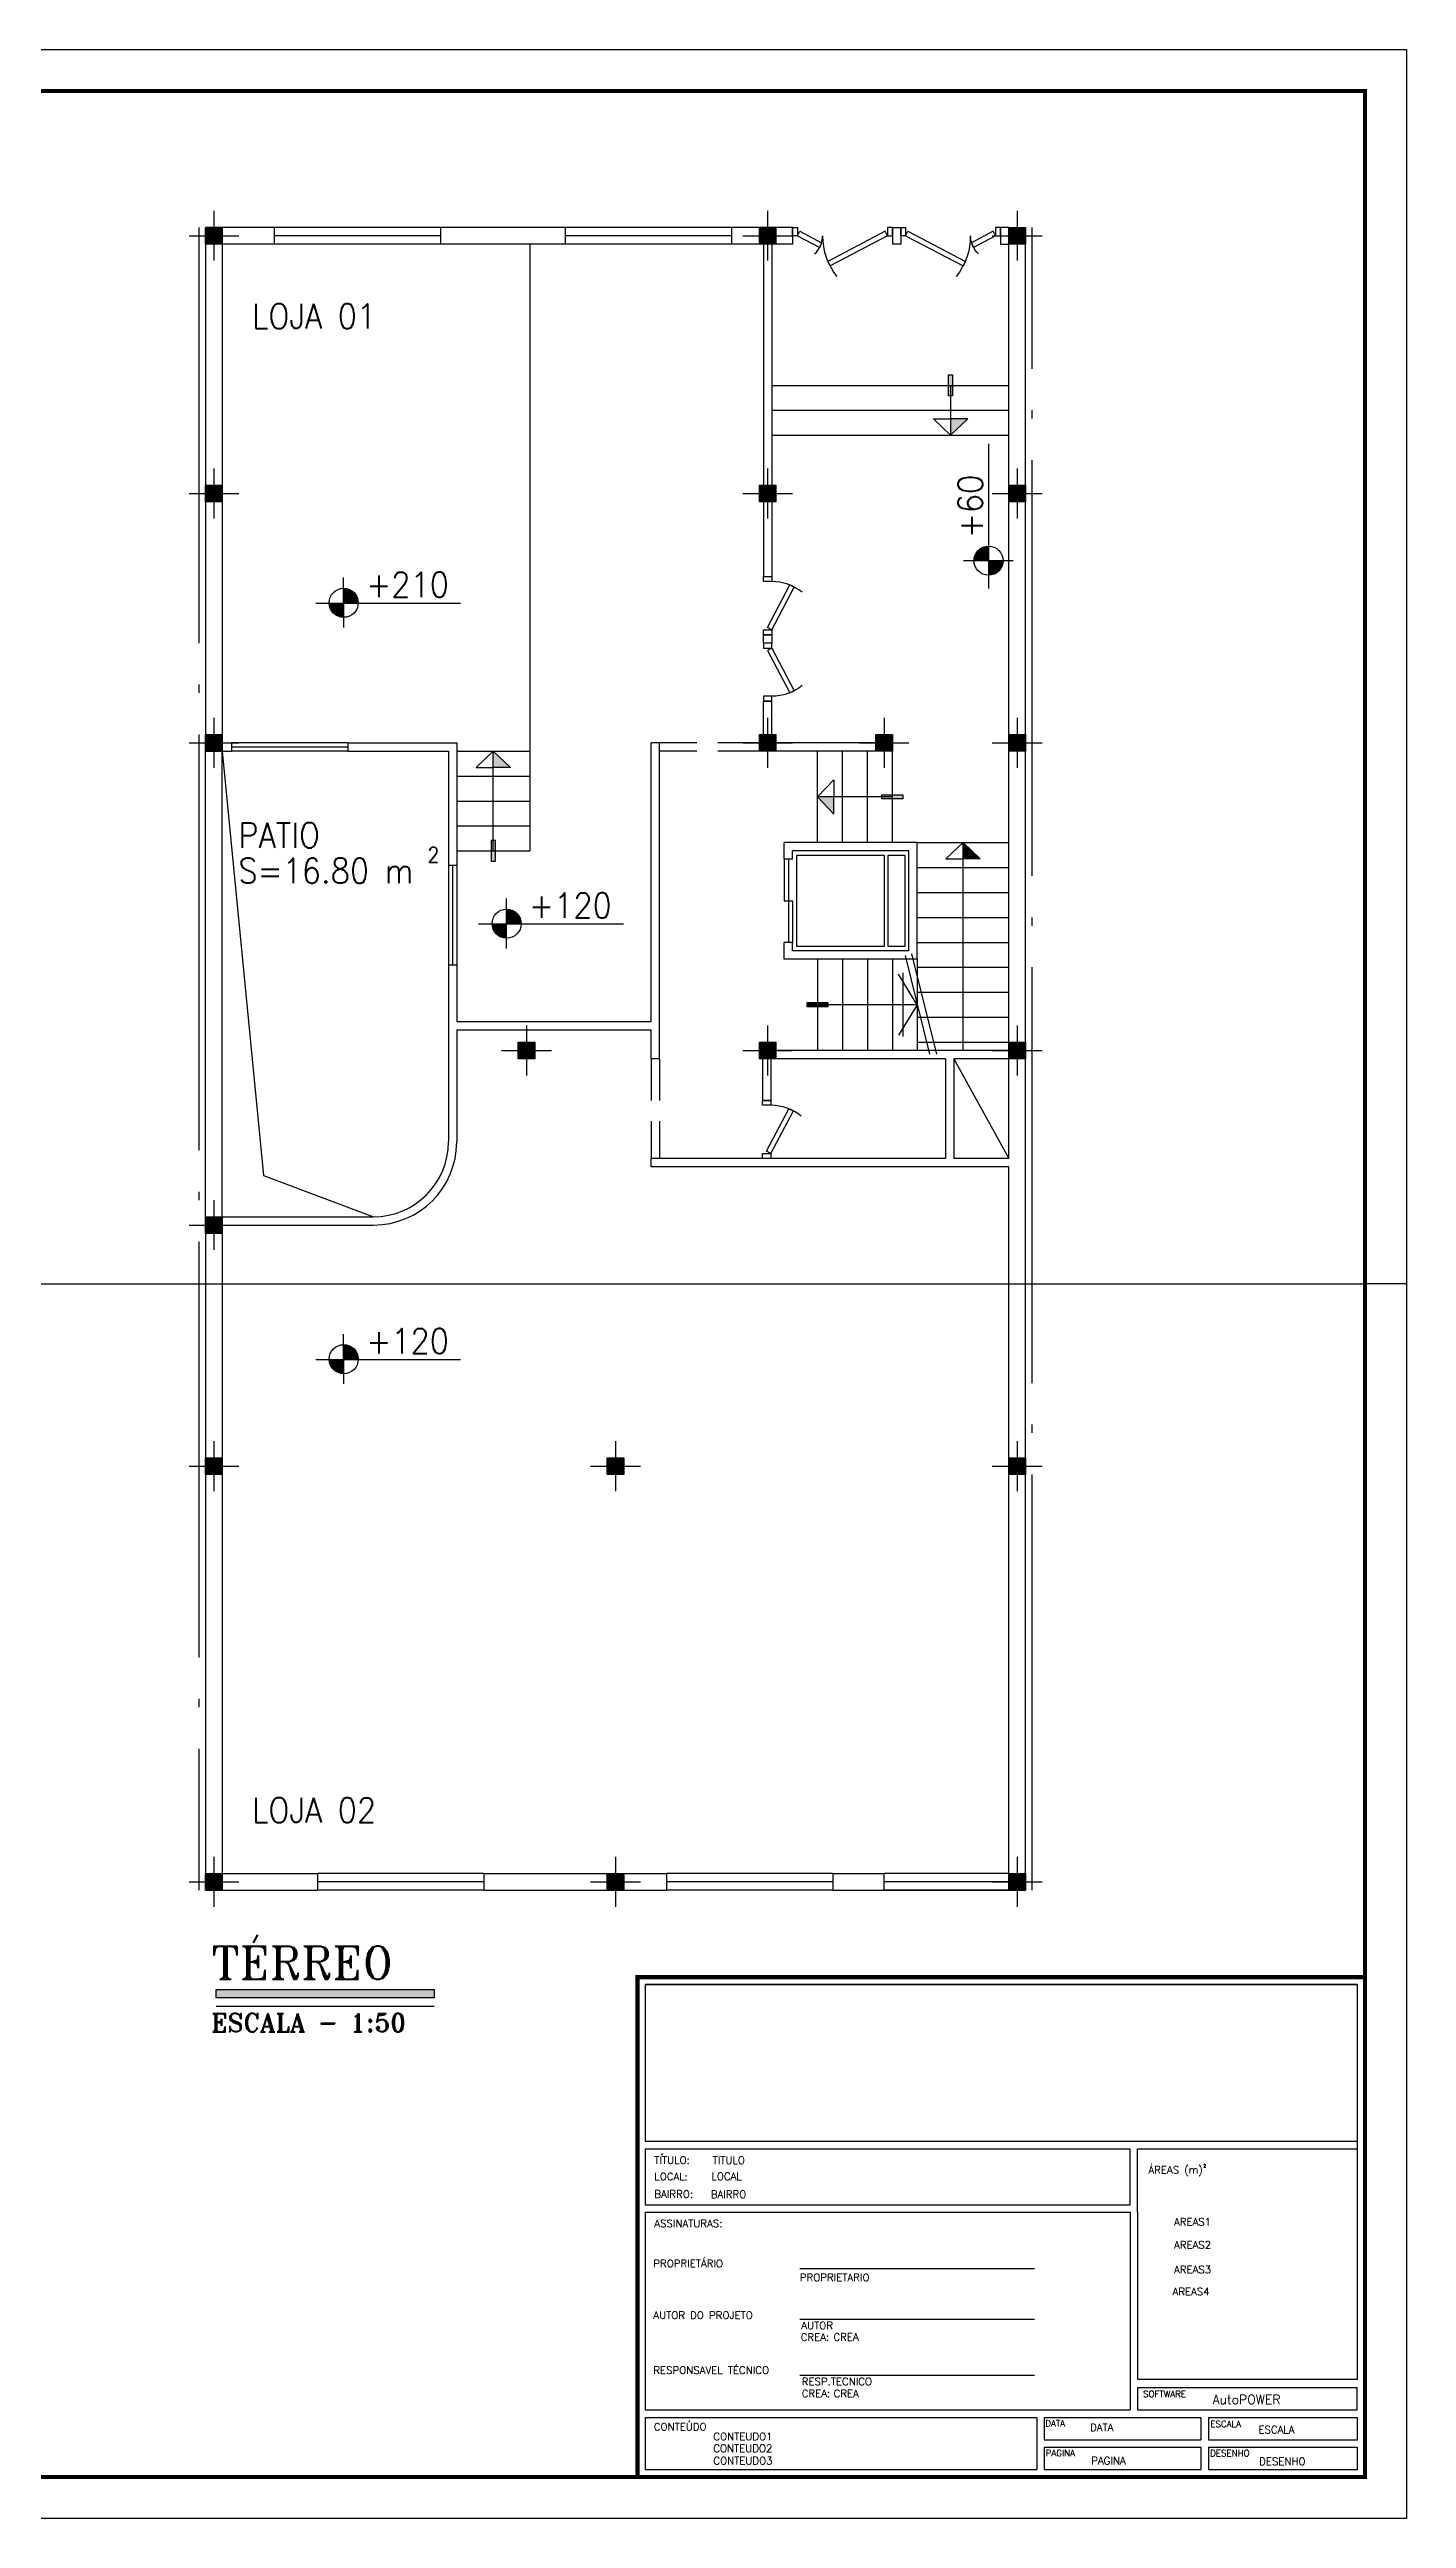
# Model space of a CAD drawing. Header units: millimetres. Extents: x 2788 to 2954, y 1337 to 1391.
# Drawn here: x 2813.47 to 2829.79, y 1336.55 to 1366.25 of the extents above; entities that cross this region are included whole.
import ezdxf

# ---------------------------------------------------------------- set-up
doc = ezdxf.new("R2010")
doc.units = ezdxf.units.MM
doc.linetypes.add('AXIS', pattern=[6, 5, -0.5, 0, -0.5])
doc.linetypes.add('DASHED', pattern=[0.75, 0.5, -0.25])
for name, color, linetype in [('1', 8, 'AXIS'), ('10', 10, 'Continuous'), ('2', 4, 'Continuous'), ('3', 3, 'Continuous'), ('33', 62, 'Continuous'), ('4', 136, 'Continuous'), ('5', 5, 'Continuous'), ('6', 60, 'Continuous'), ('DOR', 3, 'Continuous'), ('HACH', 140, 'Continuous'), ('TXT', 2, 'Continuous'), ('TXT-1', 2, 'Continuous')]:
    doc.layers.add(name, color=color, linetype=linetype)
doc.styles.add('ROMANS', font='romans.shx', dxfattribs={"height": 0.002})
doc.styles.add('ROMANT', font='romant', dxfattribs={"height": 20})

# ---------------------------------------------------------------- blocks, each defined once
blk = doc.blocks.new('st')
at = {"layer": '2'}
h = blk.add_hatch(color=256, dxfattribs=at)
h.paths.add_polyline_path([(0, 10), (0, 0), (10, 0), (10, 10)])
h.paths.add_polyline_path([(-10, 10), (-10, 0), (0, 0), (0, 10)])
h.paths.add_polyline_path([(-10, 0), (-10, -10), (0, -10), (0, 0)])
h.paths.add_polyline_path([(0, 0), (0, -10), (10, -10), (10, 0)])
at = {"layer": '10'}
for p, q in [((0, 30), (0, -30)), ((-30, 0), (30, 0))]:
    blk.add_line(p, q, dxfattribs=at)
at = {"layer": '4'}
blk.add_lwpolyline([(-10, -10), (-10, 10), (10, 10), (10, -10)], close=True, dxfattribs=at)
blk = doc.blocks.new('D70')
at = {"layer": 'DOR'}
for p, q in [((-59.9, 31.5), (-57.3, 37)), ((-8.8, 4.7), (-59.9, 31.5)), ((-6, 10), (-57.3, 37)), ((-6, 10), (-8.8, 4.7))]:
    blk.add_line(p, q, dxfattribs=at)
for points in [[(-70, 10), (-64, 10), (-64, 0), (-70, 0)], [(-6, 10), (0, 10), (0, 0), (-6, 0)]]:
    blk.add_lwpolyline(points, close=True, dxfattribs=at)
blk.add_arc((-6, 10), 58, 141.0374, 180, dxfattribs=at)
blk = doc.blocks.new('D120')
at = {"layer": 'DOR'}
for p, q in [((-114, 10), (-45, 46.3)), ((-111.2, 4.7), (-42.2, 41)), ((-42.2, 41), (-45, 46.3)), ((-114, 10), (-111.2, 4.7)), ((-34.8, 18.4), (-32.6, 24)), ((-8.8, 4.7), (-34.8, 18.4)), ((-6, 10), (-32.6, 24)), ((-6, 10), (-8.8, 4.7))]:
    blk.add_line(p, q, dxfattribs=at)
for points in [[(-114, 10), (-120, 10), (-120, 0), (-114, 0)], [(-6, 10), (0, 10), (0, 0), (-6, 0)]]:
    blk.add_lwpolyline(points, close=True, dxfattribs=at)
at = {"layer": 'DOR', "color": 44}
for centre, radius, start, end in [((-114, 10), 78, 0, 38.9626), ((-6, 10), 30, 132.879, 180)]:
    blk.add_arc(centre, radius, start, end, dxfattribs=at)
blk = doc.blocks.new('FL')
at = {"layer": '33'}
for p, q in [((38.4, 16.9), (-38.4, 16.9)), ((0, 0), (-36.8, 22.8)), ((0, 0), (36.8, 22.8))]:
    blk.add_line(p, q, dxfattribs=at)
blk = doc.blocks.new('FELESH')
at = {"layer": '33'}
for p, q in [((-61.2, 6.8), (59.3, -22.9)), ((-59.3, 14.6), (59.3, -14.6))]:
    blk.add_line(p, q, dxfattribs=at)
at = {"layer": '5'}
blk.add_blockref('FL', (0, 0), dxfattribs=at)

msp = doc.modelspace()

# ---------------------------------------------------------------- hatches: boundary and pattern name
at = {"layer": '6'}
h = msp.add_hatch(color=256, dxfattribs=at)
h.paths.add_polyline_path([(2824.516, 1361.804), (2824.309, 1361.804), (2824.309, 1361.606)])
h.paths.add_polyline_path([(2824.334, 1362.331), (2824.284, 1362.331), (2824.284, 1362.206), (2824.334, 1362.206)])
h.paths.add_polyline_path([(2824.334, 1362.206), (2824.309, 1362.206), (2824.309, 1362.081), (2824.334, 1362.081)])
h.paths.add_polyline_path([(2824.309, 1362.206), (2824.284, 1362.206), (2824.284, 1362.081), (2824.309, 1362.081)])
h = msp.add_hatch(color=256, dxfattribs=at)
h.paths.add_polyline_path([(2819.016, 1357.609), (2818.809, 1357.806), (2818.809, 1357.609)])
h.paths.add_polyline_path([(2818.784, 1356.606), (2818.809, 1356.606), (2818.809, 1356.731), (2818.784, 1356.731)])
h.paths.add_polyline_path([(2818.784, 1356.481), (2818.834, 1356.481), (2818.834, 1356.606), (2818.784, 1356.606)])
h.paths.add_polyline_path([(2818.834, 1356.731), (2818.809, 1356.731), (2818.809, 1356.606), (2818.834, 1356.606)])
h = msp.add_hatch(color=256, dxfattribs=at)
h.paths.add_polyline_path([(2822.906, 1357.256), (2822.709, 1357.256), (2822.906, 1357.05)])
h.paths.add_polyline_path([(2823.734, 1357.281), (2823.734, 1357.231), (2823.484, 1357.231), (2823.484, 1357.281)])
for points in [[(2824.459, 1356.706), (2824.459, 1356.509), (2824.666, 1356.509)], [(2822.834, 1354.781), (2822.834, 1354.731), (2822.584, 1354.731), (2822.584, 1354.781)]]:
    msp.add_hatch(color=256, dxfattribs=at).paths.add_polyline_path(points)
at = {"layer": 'HACH'}
msp.add_hatch(color=256, dxfattribs=at).paths.add_polyline_path([(2815.475, 1342.912), (2818.097, 1342.912), (2818.097, 1342.812), (2815.475, 1342.812)])

# ---------------------------------------------------------------- linework, layer by layer
for p, q in [((2787.744, 1366.247), (2829.794, 1366.247)), ((2829.794, 1366.247), (2829.794, 1336.547)), ((2815.349, 1364.106), (2815.349, 1357.806)), ((2816.179, 1364.106), (2815.349, 1364.106)), ((2815.549, 1364.106), (2815.349, 1364.106)), ((2815.549, 1363.906), (2815.549, 1357.906)), ((2816.179, 1363.906), (2815.549, 1363.906)), ((2816.179, 1363.906), (2816.179, 1364.106)), ((2819.679, 1364.106), (2818.179, 1364.106)), ((2818.179, 1363.906), (2818.179, 1364.106)), ((2819.679, 1363.906), (2818.179, 1363.906)), ((2819.679, 1363.906), (2819.679, 1364.106)), ((2822.409, 1364.106), (2821.679, 1364.106)), ((2821.679, 1363.906), (2821.679, 1364.106)), ((2822.409, 1363.906), (2821.679, 1363.906)), ((2822.059, 1363.906), (2822.059, 1359.906)), ((2822.159, 1363.906), (2822.159, 1359.906)), ((2822.409, 1364.106), (2822.409, 1363.906)), ((2823.609, 1364.106), (2823.609, 1363.906)), ((2823.609, 1364.106), (2823.709, 1364.106)), ((2823.709, 1363.906), (2823.609, 1363.906)), ((2823.709, 1364.106), (2823.709, 1363.906)), ((2825.009, 1364.106), (2824.909, 1364.106)), ((2824.909, 1364.106), (2824.909, 1363.906)), ((2824.909, 1363.906), (2825.009, 1363.906)), ((2825.009, 1354.206), (2825.009, 1364.106)), ((2825.209, 1344.106), (2825.209, 1364.106)), ((2822.059, 1359.906), (2822.159, 1359.906)), ((2822.059, 1359.106), (2822.059, 1359.206)), ((2822.059, 1359.206), (2822.159, 1359.206)), ((2822.159, 1359.106), (2822.059, 1359.106)), ((2822.159, 1359.206), (2822.159, 1359.106)), ((2822.059, 1357.806), (2822.059, 1358.406)), ((2822.159, 1358.406), (2822.059, 1358.406)), ((2822.159, 1357.906), (2822.159, 1358.406)), ((2815.549, 1357.906), (2815.659, 1357.906)), ((2815.659, 1357.906), (2815.659, 1357.806)), ((2817.059, 1357.906), (2817.059, 1357.806)), ((2817.059, 1357.906), (2818.369, 1357.906)), ((2818.369, 1357.906), (2818.369, 1356.431)), ((2820.709, 1354.556), (2820.709, 1357.906)), ((2820.809, 1357.906), (2820.709, 1357.906)), ((2820.809, 1354.106), (2820.809, 1357.906)), ((2823.509, 1357.906), (2822.049, 1357.906)), ((2815.349, 1357.806), (2815.659, 1357.806)), ((2817.059, 1357.806), (2818.269, 1357.806)), ((2818.269, 1357.806), (2818.269, 1356.431)), ((2823.609, 1357.806), (2822.049, 1357.806)), ((2823.909, 1356.706), (2822.309, 1356.706)), ((2822.309, 1356.506), (2822.309, 1356.706)), ((2823.909, 1355.306), (2823.909, 1356.706)), ((2818.369, 1356.431), (2818.269, 1356.431)), ((2822.409, 1356.506), (2822.309, 1356.506)), ((2823.809, 1356.606), (2822.409, 1356.606)), ((2822.409, 1356.506), (2822.409, 1356.606)), ((2823.809, 1355.406), (2823.809, 1356.606)), ((2818.269, 1355.231), (2818.269, 1353.106)), ((2818.369, 1355.231), (2818.269, 1355.231)), ((2818.369, 1355.231), (2818.369, 1354.556)), ((2822.309, 1355.306), (2822.309, 1355.506)), ((2822.409, 1355.506), (2822.309, 1355.506)), ((2823.909, 1355.306), (2822.309, 1355.306)), ((2822.409, 1355.406), (2822.409, 1355.506)), ((2823.809, 1355.406), (2822.409, 1355.406)), ((2818.369, 1354.556), (2820.709, 1354.556)), ((2818.369, 1354.456), (2820.709, 1354.456)), ((2818.369, 1354.456), (2818.369, 1353.106)), ((2820.709, 1354.106), (2820.709, 1354.456)), ((2820.809, 1354.106), (2820.709, 1354.106)), ((2825.009, 1354.206), (2822.009, 1354.206)), ((2822.009, 1354.206), (2822.009, 1354.106)), ((2824.249, 1354.106), (2822.009, 1354.106)), ((2822.049, 1354.106), (2822.049, 1353.606)), ((2822.149, 1354.106), (2822.149, 1353.606)), ((2824.249, 1354.106), (2824.249, 1352.906)), ((2824.349, 1354.106), (2824.349, 1352.906)), ((2825.009, 1354.106), (2824.349, 1354.106)), ((2825.009, 1352.906), (2825.009, 1354.106)), ((2822.149, 1353.606), (2822.049, 1353.606)), ((2820.709, 1352.806), (2820.709, 1352.906)), ((2824.249, 1352.906), (2820.709, 1352.906)), ((2825.009, 1352.906), (2824.349, 1352.906)), ((2825.009, 1352.806), (2820.709, 1352.806)), ((2825.009, 1344.106), (2825.009, 1352.806)), ((2815.349, 1352.206), (2815.349, 1344.106)), ((2815.349, 1352.206), (2817.369, 1352.206)), ((2815.549, 1352.106), (2815.549, 1344.306)), ((2815.549, 1352.106), (2817.369, 1352.106)), ((2808.769, 1351.397), (2829.294, 1351.397)), ((2829.794, 1351.397), (2829.294, 1351.397)), ((2815.549, 1344.306), (2816.694, 1344.306)), ((2816.694, 1344.306), (2816.694, 1344.106)), ((2818.694, 1344.306), (2820.279, 1344.306)), ((2818.694, 1344.306), (2818.694, 1344.106)), ((2820.379, 1344.306), (2820.894, 1344.306)), ((2820.894, 1344.306), (2820.894, 1344.106)), ((2822.894, 1344.306), (2823.509, 1344.306)), ((2822.894, 1344.306), (2822.894, 1344.106)), ((2823.509, 1344.106), (2823.509, 1344.306)), ((2815.349, 1344.106), (2816.694, 1344.106)), ((2818.694, 1344.106), (2820.894, 1344.106)), ((2822.894, 1344.106), (2823.509, 1344.106)), ((2825.009, 1344.106), (2825.209, 1344.106)), ((2820.831, 1340.919), (2820.849, 1340.937)), ((2822.498, 1339.554), (2825.318, 1339.554)), ((2822.498, 1338.944), (2825.318, 1338.944)), ((2822.498, 1338.272), (2825.318, 1338.272)), ((2829.794, 1336.547), (2787.744, 1336.547))]:
    msp.add_line(p, q)
at = {"const_width": 0.05}
msp.add_lwpolyline([(2788.994, 1337.047), (2788.994, 1365.747), (2829.294, 1365.747), (2829.294, 1337.047)], close=True, dxfattribs=at)
msp.add_lwpolyline([(2829.294, 1337.047), (2829.294, 1343.06), (2820.544, 1343.06), (2820.544, 1337.047)], dxfattribs=at)
for points in [[(2820.634, 1342.97), (2829.205, 1342.97)], [(2820.634, 1342.97), (2820.634, 1341.085)], [(2829.205, 1338.617), (2829.205, 1342.97), (2820.634, 1342.97)], [(2829.205, 1341.085), (2829.205, 1342.97)], [(2820.634, 1341.085), (2829.205, 1341.085)], [(2820.634, 1340.323), (2826.468, 1340.323), (2826.468, 1340.996)], [(2820.634, 1340.996), (2820.634, 1340.323)], [(2820.634, 1340.996), (2826.468, 1340.996)], [(2826.557, 1340.233), (2826.557, 1340.996)], [(2826.557, 1340.996), (2829.205, 1340.996)], [(2829.205, 1338.225), (2829.205, 1340.996)], [(2820.634, 1340.233), (2826.468, 1340.233)], [(2820.634, 1340.233), (2820.634, 1337.855)], [(2826.468, 1340.233), (2826.468, 1337.855)], [(2826.557, 1340.233), (2826.557, 1338.225)], [(2826.556, 1338.125), (2829.201, 1338.125)], [(2826.556, 1338.125), (2826.556, 1337.856)], [(2826.557, 1338.225), (2829.205, 1338.225)], [(2829.201, 1337.856), (2829.201, 1338.125)], [(2820.634, 1337.855), (2826.468, 1337.855)], [(2820.634, 1337.765), (2825.346, 1337.765)], [(2820.634, 1337.765), (2820.634, 1337.137), (2825.346, 1337.137)], [(2825.346, 1337.765), (2825.346, 1337.137)], [(2825.435, 1337.765), (2825.435, 1337.496)], [(2825.435, 1337.765), (2827.32, 1337.765)], [(2826.556, 1337.856), (2829.201, 1337.856)], [(2827.32, 1337.765), (2827.32, 1337.496)], [(2827.41, 1337.765), (2827.41, 1337.496)], [(2827.41, 1337.765), (2829.205, 1337.765)], [(2829.205, 1337.496), (2829.205, 1337.765)], [(2825.435, 1337.496), (2827.32, 1337.496)], [(2825.435, 1337.406), (2825.435, 1337.137)], [(2825.435, 1337.406), (2827.32, 1337.406)], [(2827.32, 1337.406), (2827.32, 1337.137)], [(2827.41, 1337.496), (2829.205, 1337.496)], [(2827.41, 1337.406), (2827.41, 1337.137)], [(2827.41, 1337.406), (2829.205, 1337.406)], [(2827.41, 1337.137), (2829.205, 1337.137), (2829.205, 1337.406)], [(2825.435, 1337.137), (2827.32, 1337.137)]]:
    msp.add_lwpolyline(points)
for radius in [0.9, 1]:
    msp.add_arc((2817.369, 1353.106), radius, 270, 0)
at = {"layer": '1'}
for p, q in [((2815.269, 1364.106), (2815.269, 1344.106)), ((2825.289, 1344.106), (2825.289, 1364.106)), ((2815.475, 1342.712), (2818.097, 1342.712))]:
    msp.add_line(p, q, dxfattribs=at)
at = {"layer": '10'}
for p, q in [((2815.549, 1357.806), (2816.046, 1352.7)), ((2816.046, 1352.7), (2817.369, 1352.206))]:
    msp.add_line(p, q, dxfattribs=at)
at = {"layer": '2'}
for p, q in [((2818.179, 1364.106), (2816.179, 1364.106)), ((2818.179, 1364.006), (2816.179, 1364.006)), ((2818.179, 1363.906), (2816.179, 1363.906)), ((2819.249, 1363.906), (2819.249, 1356.606)), ((2821.679, 1364.106), (2819.679, 1364.106)), ((2821.679, 1364.006), (2819.679, 1364.006)), ((2821.679, 1363.906), (2819.679, 1363.906)), ((2822.159, 1362.206), (2825.009, 1362.206)), ((2822.159, 1361.906), (2825.009, 1361.906)), ((2822.159, 1361.606), (2825.009, 1361.606)), ((2824.769, 1359.762), (2824.769, 1361.504)), ((2825.063, 1360.097), (2824.463, 1360.095)), ((2817.01, 1359.294), (2817.007, 1359.894)), ((2816.675, 1359.588), (2818.416, 1359.588)), ((2817.059, 1357.906), (2815.659, 1357.906)), ((2815.349, 1352.206), (2815.349, 1357.806)), ((2815.549, 1352.206), (2815.549, 1357.806)), ((2817.059, 1357.856), (2815.659, 1357.856)), ((2817.059, 1357.806), (2815.659, 1357.806)), ((2818.369, 1357.806), (2819.249, 1357.806)), ((2822.709, 1356.706), (2822.709, 1357.806)), ((2823.009, 1356.706), (2823.009, 1357.806)), ((2823.309, 1356.706), (2823.309, 1357.806)), ((2823.609, 1356.706), (2823.609, 1357.806)), ((2818.369, 1357.506), (2819.249, 1357.506)), ((2818.369, 1357.206), (2819.249, 1357.206)), ((2818.369, 1356.906), (2819.249, 1356.906)), ((2823.909, 1356.706), (2825.009, 1356.706)), ((2818.269, 1356.431), (2818.269, 1355.231)), ((2818.319, 1356.431), (2818.319, 1355.231)), ((2818.369, 1356.606), (2819.249, 1356.606)), ((2818.369, 1356.431), (2818.369, 1355.231)), ((2822.309, 1356.506), (2822.309, 1356.006)), ((2822.359, 1356.506), (2822.359, 1355.506)), ((2823.909, 1356.406), (2825.009, 1356.406)), ((2823.909, 1356.106), (2825.009, 1356.106)), ((2818.969, 1355.433), (2818.966, 1356.033)), ((2822.309, 1356.006), (2822.409, 1356.006)), ((2822.409, 1356.006), (2822.409, 1355.506)), ((2823.909, 1355.806), (2825.009, 1355.806)), ((2818.633, 1355.728), (2820.375, 1355.728)), ((2822.709, 1355.306), (2822.709, 1354.206)), ((2823.009, 1355.306), (2823.009, 1354.206)), ((2823.309, 1355.306), (2823.309, 1354.206)), ((2823.609, 1355.306), (2823.609, 1354.206)), ((2823.909, 1355.506), (2825.009, 1355.506)), ((2823.909, 1355.306), (2823.909, 1354.206)), ((2823.909, 1355.206), (2825.009, 1355.206)), ((2823.909, 1354.906), (2825.009, 1354.906)), ((2823.909, 1354.606), (2825.009, 1354.606)), ((2823.909, 1354.306), (2825.009, 1354.306)), ((2824.349, 1354.106), (2825.009, 1352.906)), ((2817.01, 1350.195), (2817.007, 1350.795)), ((2816.675, 1350.489), (2818.416, 1350.489)), ((2818.694, 1344.306), (2816.694, 1344.306)), ((2822.894, 1344.306), (2820.894, 1344.306)), ((2825.009, 1344.306), (2823.509, 1344.306)), ((2818.694, 1344.206), (2816.694, 1344.206)), ((2818.694, 1344.106), (2816.694, 1344.106)), ((2822.894, 1344.206), (2820.894, 1344.206)), ((2822.894, 1344.106), (2820.894, 1344.106)), ((2825.009, 1344.206), (2823.509, 1344.206)), ((2825.009, 1344.106), (2823.509, 1344.106))]:
    msp.add_line(p, q, dxfattribs=at)
at = {"layer": '2', "linetype": 'DASHED'}
for p, q in [((2822.009, 1357.906), (2820.809, 1357.906)), ((2822.009, 1357.806), (2820.809, 1357.806)), ((2820.709, 1354.106), (2820.709, 1352.906)), ((2820.809, 1354.106), (2820.809, 1352.906))]:
    msp.add_line(p, q, dxfattribs=at)
at = {"layer": '2', "const_width": 0.175}
for points in [[(2824.766, 1360.185, 0.414214), (2824.679, 1360.097, 1)], [(2824.766, 1360.01, 0.414214), (2824.854, 1360.097, 1)], [(2816.922, 1359.591, 0.414214), (2817.01, 1359.504, 1)], [(2817.097, 1359.591, 0.414214), (2817.01, 1359.679, 1)], [(2818.881, 1355.731, 0.414214), (2818.969, 1355.643, 1)], [(2819.056, 1355.731, 0.414214), (2818.969, 1355.818, 1)], [(2816.922, 1350.492, 0.414214), (2817.01, 1350.405, 1)], [(2817.097, 1350.492, 0.414214), (2817.01, 1350.58, 1)]]:
    msp.add_lwpolyline(points, format="xyb", dxfattribs=at)
at = {"layer": '2'}
for points in [[(2822.459, 1356.556), (2823.509, 1356.556), (2823.509, 1355.456), (2822.459, 1355.456)], [(2823.559, 1356.556), (2823.759, 1356.556), (2823.759, 1355.456), (2823.559, 1355.456)]]:
    msp.add_lwpolyline(points, close=True, dxfattribs=at)
for centre in [(2824.766, 1360.097), (2817.01, 1359.591), (2818.969, 1355.731), (2817.01, 1350.492)]:
    msp.add_circle(centre, 0.175, dxfattribs=at)
at = {"layer": '3'}
msp.add_line((2823.509, 1344.106), (2825.009, 1344.106), dxfattribs=at)
at = {"layer": '6'}
for p, q in [((2824.309, 1362.206), (2824.309, 1361.606)), ((2824.102, 1361.804), (2824.309, 1361.804)), ((2824.309, 1361.606), (2824.102, 1361.804)), ((2824.309, 1361.606), (2824.516, 1361.804)), ((2824.516, 1361.804), (2824.309, 1361.804)), ((2818.809, 1357.806), (2818.602, 1357.609)), ((2818.602, 1357.609), (2818.809, 1357.609)), ((2818.809, 1356.606), (2818.809, 1357.806)), ((2818.809, 1357.806), (2819.016, 1357.609)), ((2819.016, 1357.609), (2818.809, 1357.609)), ((2822.709, 1357.256), (2822.906, 1357.463)), ((2822.906, 1357.463), (2822.906, 1357.256)), ((2823.609, 1357.256), (2822.709, 1357.256)), ((2822.709, 1357.256), (2822.906, 1357.05)), ((2822.906, 1357.05), (2822.906, 1357.256)), ((2824.459, 1356.706), (2824.252, 1356.509)), ((2824.459, 1356.706), (2824.666, 1356.509)), ((2824.459, 1354.206), (2824.459, 1356.706)), ((2824.252, 1356.509), (2824.459, 1356.509)), ((2824.666, 1356.509), (2824.459, 1356.509)), ((2823.909, 1354.756), (2822.709, 1354.756))]:
    msp.add_line(p, q, dxfattribs=at)
for points in [[(2824.284, 1362.331), (2824.334, 1362.331), (2824.334, 1362.081), (2824.284, 1362.081)], [(2823.734, 1357.281), (2823.734, 1357.231), (2823.484, 1357.231), (2823.484, 1357.281)], [(2818.784, 1356.481), (2818.834, 1356.481), (2818.834, 1356.731), (2818.784, 1356.731)], [(2822.834, 1354.781), (2822.834, 1354.731), (2822.584, 1354.731), (2822.584, 1354.781)]]:
    msp.add_lwpolyline(points, close=True, dxfattribs=at)
at = {"layer": 'HACH'}
msp.add_lwpolyline([(2815.475, 1342.912), (2818.097, 1342.912), (2818.097, 1342.812), (2815.475, 1342.812)], close=True, dxfattribs=at)

# ---------------------------------------------------------------- block references
at = {"xscale": 0.01, "yscale": 0.01, "zscale": 0.01}
msp.add_blockref('st', (2822.109, 1354.206), dxfattribs=at)
at = {"layer": '5', "xscale": 0.01, "yscale": 0.01, "zscale": 0.01}
for p in [(2815.449, 1364.006), (2822.109, 1364.006), (2825.109, 1364.006), (2815.449, 1360.906), (2822.109, 1360.906), (2825.109, 1360.906), (2815.449, 1357.906), (2822.109, 1357.906), (2823.509, 1357.906), (2825.109, 1357.906), (2819.209, 1354.206), (2825.109, 1354.206), (2815.449, 1352.106), (2815.449, 1349.206), (2820.279, 1349.206), (2825.109, 1349.206), (2815.449, 1344.206), (2820.279, 1344.206), (2825.109, 1344.206)]:
    msp.add_blockref('st', p, dxfattribs=at)
at = {"layer": '5', "yscale": 0.01, "zscale": 0.01}
for name, p, xscale, rotation in [('D70', (2822.059, 1359.206), 0.01, 270), ('D70', (2822.059, 1359.106), -0.01, 270), ('FELESH', (2823.909, 1354.756), -0.01, 90), ('D70', (2822.049, 1352.906), 0.01, 270)]:
    msp.add_blockref(name, p, dxfattribs=dict(at, xscale=xscale, rotation=rotation))
at = {"layer": 'DOR', "yscale": 0.01, "zscale": 0.01, "rotation": 180}
for p, xscale in [((2822.409, 1364.106), 0.01), ((2824.909, 1364.106), -0.01)]:
    msp.add_blockref('D120', p, dxfattribs=dict(at, xscale=xscale))

# ---------------------------------------------------------------- texts
at = {"style": 'ROMANS'}
for s, height, p in [('TITULO:', 0.0897, (2820.746, 1340.814)), ('LOCAL:', 0.0897, (2820.746, 1340.616)), ('ÁREAS (m)', 0.0897, (2826.689, 1340.697)), ('2', 0.0393, (2827.349, 1340.77)), ('BAIRRO:', 0.0897, (2820.746, 1340.406)), ('ASSINATURAS:', 0.08974, (2820.746, 1340.052)), ('PROPRIETÁRIO', 0.08974, (2820.734, 1339.571)), ('AUTOR DO PROJETO', 0.08974, (2820.734, 1338.948)), ('CREA: ', 0.0897, (2822.507, 1338.685)), ('RESPONSAVEL TÉCNICO', 0.08974, (2820.734, 1338.287)), ('CREA: ', 0.0897, (2822.519, 1338.008)), ('SOFTWARE', 0.0763, (2826.625, 1338.008)), ('CONTEÚDO', 0.0897, (2820.74, 1337.607)), ('DATA', 0.0763, (2825.448, 1337.655)), ('ESCALA', 0.0763, (2827.433, 1337.648)), ('PAGINA', 0.0763, (2825.453, 1337.298)), ('DESENHO', 0.0763, (2827.431, 1337.296))]:
    msp.add_text(s, height=height, dxfattribs=at).set_placement(p)
at = {"color": 1, "ltscale": 5, "style": 'ROMANS'}
msp.add_text('AutoPOWER', height=0.109, dxfattribs=at).set_placement((2827.461, 1337.925))
at = {"style": 'ROMANS', "flags": 8}
for tag, p, s in [('LOCAL', (2821.433, 1340.619), ''), ('BAIRRO', (2821.425, 1340.403), ''), ('AREAS1', (2826.997, 1340.072), ''), ('AREAS2', (2826.997, 1339.794), ''), ('PROPRIETARIO', (2822.496, 1339.403), ''), ('AREAS3', (2826.997, 1339.498), ''), ('AREAS4', (2826.979, 1339.233), ''), ('AUTOR', (2822.514, 1338.826), ''), ('CREA', (2822.9, 1338.687), ''), ('RESP.TECNICO', (2822.519, 1338.151), ''), ('CREA', (2822.902, 1338.007), ''), ('DATA', (2825.987, 1337.599), '01/01/97'), ('CONTEUDO2', (2821.455, 1337.347), ''), ('CONTEUDO1', (2821.456, 1337.491), ''), ('ESCALA', (2828.012, 1337.572), '1:50'), ('CONTEUDO3', (2821.456, 1337.199), ''), ('PAGINA', (2826.001, 1337.199), '01/01'), ('DESENHO', (2828.021, 1337.191), '')]:
    msp.add_attdef(tag, p, s, height=0.0897, dxfattribs=at)
at = {"style": 'ROMANS'}
msp.add_attdef('TITULO', (2821.447, 1340.812), 'PROJETO DE INSTALAÇÕES ELÉTRICAS', height=0.08974, dxfattribs=at)
at = {"layer": 'TXT', "style": 'ROMANT'}
msp.add_text('TÉRREO', height=0.4, dxfattribs=at).set_placement((2815.415, 1343.034))
at = {"layer": 'TXT-1', "style": 'ROMANS', "width": 0.9}
for s, height, p in [('LOJA 01', 0.3, (2815.907, 1362.888)), ('+210', 0.3, (2817.281, 1359.66)), ('PATIO', 0.3, (2815.742, 1356.645)), ('S=16.80 m', 0.3, (2815.742, 1356.217)), ('2', 0.184, (2818.018, 1356.467)), ('+120', 0.3, (2819.239, 1355.8)), ('+120', 0.3, (2817.281, 1350.561)), ('LOJA 02', 0.3, (2815.907, 1344.918))]:
    msp.add_text(s, height=height, dxfattribs=at).set_placement(p)
msp.add_text('+60', height=0.3, rotation=90, dxfattribs=at).set_placement((2824.697, 1360.368))
at = {"layer": 'TXT-1', "color": 125, "linetype": 'Continuous', "style": 'ROMANT'}
msp.add_text('ESCALA - 1:50', height=0.2205, dxfattribs=at).set_placement((2815.415, 1342.402))

doc.saveas('drawing.dxf')
